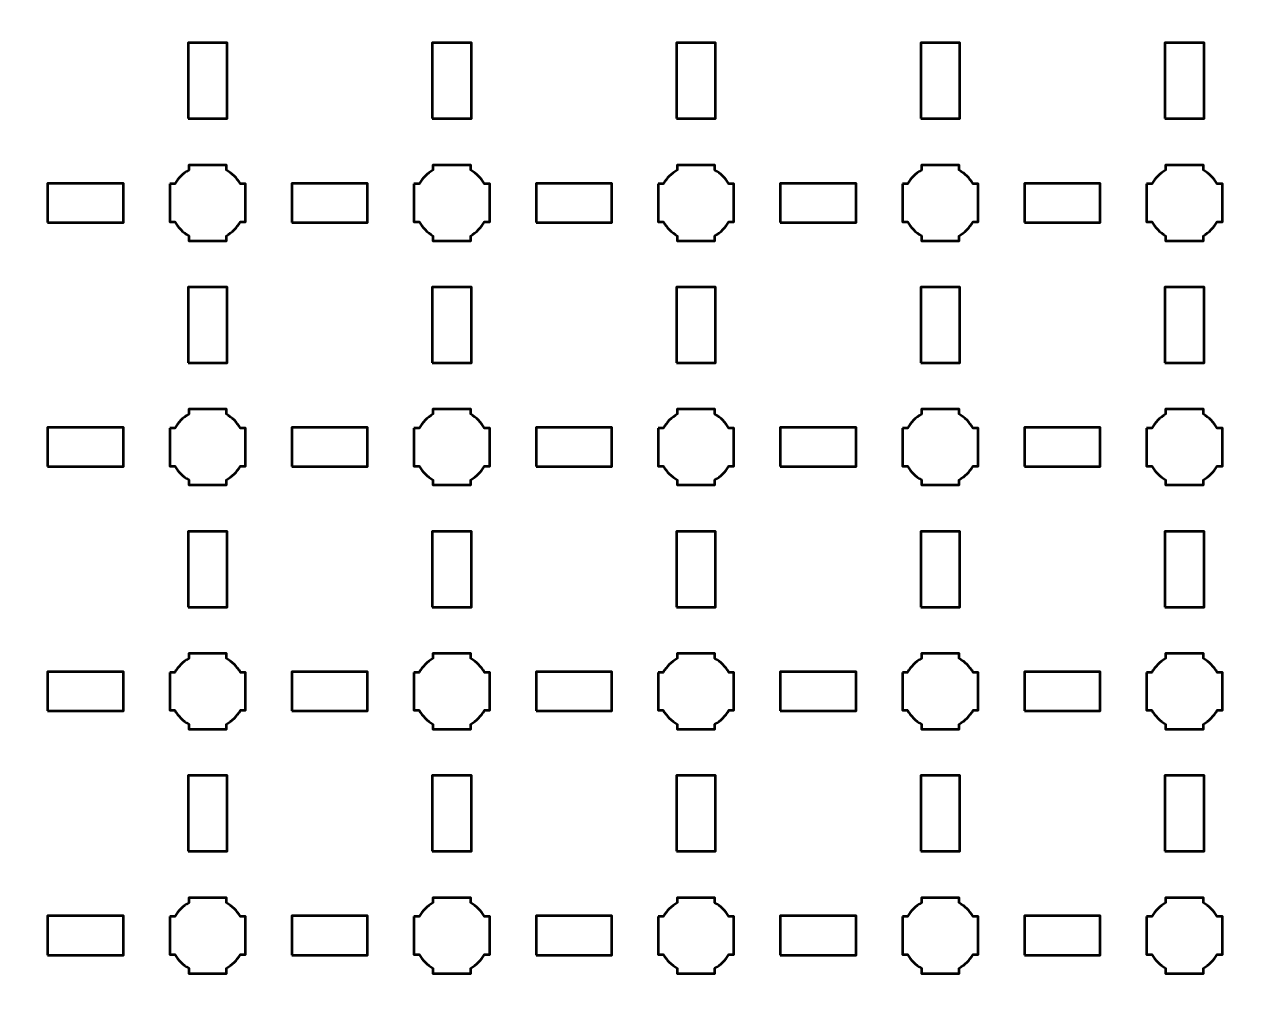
# Model space of a CAD drawing. Header units: centimetres. Extents: x -30.1 to 9.2, y -44.5 to 14.8.
# Drawn here: x -21 to -11, y -0.35 to 7.61 of the extents above; entities that cross this region are included whole.
import ezdxf

# ---------------------------------------------------------------- set-up
doc = ezdxf.new("R2010")
doc.units = ezdxf.units.CM
doc.header["$MEASUREMENT"] = 0
doc.layers.add('Layer 1', color=7, linetype='Continuous')

msp = doc.modelspace()

# ---------------------------------------------------------------- linework, layer by layer
at = {"layer": 'Layer 1', "color": 250, "lineweight": 53}
for points in [[(-19.66, 6.84), (-19.34, 6.84), (-19.34, 7.46), (-19.66, 7.46), (-19.66, 6.84)], [(-17.66, 6.84), (-17.34, 6.84), (-17.34, 7.46), (-17.66, 7.46), (-17.66, 6.84)], [(-15.66, 6.84), (-15.34, 6.84), (-15.34, 7.46), (-15.66, 7.46), (-15.66, 6.84)], [(-13.66, 6.84), (-13.34, 6.84), (-13.34, 7.46), (-13.66, 7.46), (-13.66, 6.84)], [(-11.66, 6.84), (-11.34, 6.84), (-11.34, 7.46), (-11.66, 7.46), (-11.66, 6.84)], [(-20.81, 5.99), (-20.19, 5.99), (-20.19, 6.31), (-20.81, 6.31), (-20.81, 5.99)], [(-18.81, 5.99), (-18.19, 5.99), (-18.19, 6.31), (-18.81, 6.31), (-18.81, 5.99)], [(-16.81, 5.99), (-16.19, 5.99), (-16.19, 6.31), (-16.81, 6.31), (-16.81, 5.99)], [(-14.81, 5.99), (-14.19, 5.99), (-14.19, 6.31), (-14.81, 6.31), (-14.81, 5.99)], [(-12.81, 5.99), (-12.19, 5.99), (-12.19, 6.31), (-12.81, 6.31), (-12.81, 5.99)], [(-19.66, 4.84), (-19.34, 4.84), (-19.34, 5.46), (-19.66, 5.46), (-19.66, 4.84)], [(-17.66, 4.84), (-17.34, 4.84), (-17.34, 5.46), (-17.66, 5.46), (-17.66, 4.84)], [(-15.66, 4.84), (-15.34, 4.84), (-15.34, 5.46), (-15.66, 5.46), (-15.66, 4.84)], [(-13.66, 4.84), (-13.34, 4.84), (-13.34, 5.46), (-13.66, 5.46), (-13.66, 4.84)], [(-11.66, 4.84), (-11.34, 4.84), (-11.34, 5.46), (-11.66, 5.46), (-11.66, 4.84)], [(-20.81, 3.99), (-20.19, 3.99), (-20.19, 4.31), (-20.81, 4.31), (-20.81, 3.99)], [(-18.81, 3.99), (-18.19, 3.99), (-18.19, 4.31), (-18.81, 4.31), (-18.81, 3.99)], [(-16.81, 3.99), (-16.19, 3.99), (-16.19, 4.31), (-16.81, 4.31), (-16.81, 3.99)], [(-14.81, 3.99), (-14.19, 3.99), (-14.19, 4.31), (-14.81, 4.31), (-14.81, 3.99)], [(-12.81, 3.99), (-12.19, 3.99), (-12.19, 4.31), (-12.81, 4.31), (-12.81, 3.99)], [(-19.66, 2.84), (-19.34, 2.84), (-19.34, 3.46), (-19.66, 3.46), (-19.66, 2.84)], [(-17.66, 2.84), (-17.34, 2.84), (-17.34, 3.46), (-17.66, 3.46), (-17.66, 2.84)], [(-15.66, 2.84), (-15.34, 2.84), (-15.34, 3.46), (-15.66, 3.46), (-15.66, 2.84)], [(-13.66, 2.84), (-13.34, 2.84), (-13.34, 3.46), (-13.66, 3.46), (-13.66, 2.84)], [(-11.66, 2.84), (-11.34, 2.84), (-11.34, 3.46), (-11.66, 3.46), (-11.66, 2.84)], [(-20.81, 1.99), (-20.19, 1.99), (-20.19, 2.31), (-20.81, 2.31), (-20.81, 1.99)], [(-18.81, 1.99), (-18.19, 1.99), (-18.19, 2.31), (-18.81, 2.31), (-18.81, 1.99)], [(-16.81, 1.99), (-16.19, 1.99), (-16.19, 2.31), (-16.81, 2.31), (-16.81, 1.99)], [(-14.81, 1.99), (-14.19, 1.99), (-14.19, 2.31), (-14.81, 2.31), (-14.81, 1.99)], [(-12.81, 1.99), (-12.19, 1.99), (-12.19, 2.31), (-12.81, 2.31), (-12.81, 1.99)], [(-19.66, 0.84), (-19.34, 0.84), (-19.34, 1.46), (-19.66, 1.46), (-19.66, 0.84)], [(-17.66, 0.84), (-17.34, 0.84), (-17.34, 1.46), (-17.66, 1.46), (-17.66, 0.84)], [(-15.66, 0.84), (-15.34, 0.84), (-15.34, 1.46), (-15.66, 1.46), (-15.66, 0.84)], [(-13.66, 0.84), (-13.34, 0.84), (-13.34, 1.46), (-13.66, 1.46), (-13.66, 0.84)], [(-11.66, 0.84), (-11.34, 0.84), (-11.34, 1.46), (-11.66, 1.46), (-11.66, 0.84)], [(-20.81, -0.01), (-20.19, -0.01), (-20.19, 0.31), (-20.81, 0.31), (-20.81, -0.01)], [(-18.81, -0.01), (-18.19, -0.01), (-18.19, 0.31), (-18.81, 0.31), (-18.81, -0.01)], [(-16.81, -0.01), (-16.19, -0.01), (-16.19, 0.31), (-16.81, 0.31), (-16.81, -0.01)], [(-14.81, -0.01), (-14.19, -0.01), (-14.19, 0.31), (-14.81, 0.31), (-14.81, -0.01)], [(-12.81, -0.01), (-12.19, -0.01), (-12.19, 0.31), (-12.81, 0.31), (-12.81, -0.01)]]:
    msp.add_lwpolyline(points, close=True, dxfattribs=at)
msp.add_open_spline([(-30.15, -44), (-30.15, -44), (-30.15, 14.3), (-30.15, 14.3), (-30.15, 14.3), (-30.15, 14.57609), (-29.92609, 14.8), (-29.65, 14.8), (-29.65, 14.8), (-29.65, 14.8), (8.65, 14.8), (8.65, 14.8), (8.65, 14.8), (8.92609, 14.8), (9.15, 14.57609), (9.15, 14.3), (9.15, 14.3), (9.15, 14.3), (9.15, -44), (9.15, -44), (9.15, -44), (9.15, -44.27609), (8.92609, -44.5), (8.65, -44.5), (8.65, -44.5), (8.65, -44.5), (-29.65, -44.5), (-29.65, -44.5), (-29.65, -44.5), (-29.92609, -44.5), (-30.15, -44.27609), (-30.15, -44)], degree=3, knots=[0, 0, 0, 0, 0.125, 0.125, 0.125, 0.125, 0.25, 0.25, 0.25, 0.25, 0.375, 0.375, 0.375, 0.375, 0.5, 0.5, 0.5, 0.5, 0.625, 0.625, 0.625, 0.625, 0.75, 0.75, 0.75, 0.75, 0.875, 0.875, 0.875, 0.875, 1, 1, 1, 1], dxfattribs=at)
at = {"layer": 'Layer 1', "lineweight": 53}
for points in [[(-19.81, 6.305), (-19.81, 6.305), (-19.76851, 6.305), (-19.76851, 6.305), (-19.76851, 6.305), (-19.74128, 6.35205), (-19.70205, 6.39128), (-19.655, 6.41851), (-19.655, 6.41851), (-19.655, 6.41851), (-19.655, 6.46), (-19.655, 6.46), (-19.655, 6.46), (-19.655, 6.46), (-19.5, 6.46), (-19.5, 6.46), (-19.5, 6.46), (-19.5, 6.46), (-19.345, 6.46), (-19.345, 6.46), (-19.345, 6.46), (-19.345, 6.46), (-19.345, 6.41851), (-19.345, 6.41851), (-19.345, 6.41851), (-19.29795, 6.39128), (-19.25872, 6.35205), (-19.23149, 6.305), (-19.23149, 6.305), (-19.23149, 6.305), (-19.19, 6.305), (-19.19, 6.305), (-19.19, 6.305), (-19.19, 6.305), (-19.19, 6.15), (-19.19, 6.15), (-19.19, 6.15), (-19.19, 6.15), (-19.19, 5.995), (-19.19, 5.995), (-19.19, 5.995), (-19.19, 5.995), (-19.23149, 5.995), (-19.23149, 5.995), (-19.23149, 5.995), (-19.25872, 5.94795), (-19.29795, 5.90872), (-19.345, 5.88149), (-19.345, 5.88149), (-19.345, 5.88149), (-19.345, 5.84), (-19.345, 5.84), (-19.345, 5.84), (-19.345, 5.84), (-19.5, 5.84), (-19.5, 5.84), (-19.5, 5.84), (-19.5, 5.84), (-19.655, 5.84), (-19.655, 5.84), (-19.655, 5.84), (-19.655, 5.84), (-19.655, 5.88149), (-19.655, 5.88149), (-19.655, 5.88149), (-19.70205, 5.90872), (-19.74128, 5.94795), (-19.76851, 5.995), (-19.76851, 5.995), (-19.76851, 5.995), (-19.81, 5.995), (-19.81, 5.995), (-19.81, 5.995), (-19.81, 5.995), (-19.81, 6.15), (-19.81, 6.15), (-19.81, 6.15), (-19.81, 6.15), (-19.81, 6.305), (-19.81, 6.305)], [(-17.81, 6.305), (-17.81, 6.305), (-17.76851, 6.305), (-17.76851, 6.305), (-17.76851, 6.305), (-17.74128, 6.35205), (-17.70205, 6.39128), (-17.655, 6.41851), (-17.655, 6.41851), (-17.655, 6.41851), (-17.655, 6.46), (-17.655, 6.46), (-17.655, 6.46), (-17.655, 6.46), (-17.5, 6.46), (-17.5, 6.46), (-17.5, 6.46), (-17.5, 6.46), (-17.345, 6.46), (-17.345, 6.46), (-17.345, 6.46), (-17.345, 6.46), (-17.345, 6.41851), (-17.345, 6.41851), (-17.345, 6.41851), (-17.29795, 6.39128), (-17.25872, 6.35205), (-17.23149, 6.305), (-17.23149, 6.305), (-17.23149, 6.305), (-17.19, 6.305), (-17.19, 6.305), (-17.19, 6.305), (-17.19, 6.305), (-17.19, 6.15), (-17.19, 6.15), (-17.19, 6.15), (-17.19, 6.15), (-17.19, 5.995), (-17.19, 5.995), (-17.19, 5.995), (-17.19, 5.995), (-17.23149, 5.995), (-17.23149, 5.995), (-17.23149, 5.995), (-17.25872, 5.94795), (-17.29795, 5.90872), (-17.345, 5.88149), (-17.345, 5.88149), (-17.345, 5.88149), (-17.345, 5.84), (-17.345, 5.84), (-17.345, 5.84), (-17.345, 5.84), (-17.5, 5.84), (-17.5, 5.84), (-17.5, 5.84), (-17.5, 5.84), (-17.655, 5.84), (-17.655, 5.84), (-17.655, 5.84), (-17.655, 5.84), (-17.655, 5.88149), (-17.655, 5.88149), (-17.655, 5.88149), (-17.70205, 5.90872), (-17.74128, 5.94795), (-17.76851, 5.995), (-17.76851, 5.995), (-17.76851, 5.995), (-17.81, 5.995), (-17.81, 5.995), (-17.81, 5.995), (-17.81, 5.995), (-17.81, 6.15), (-17.81, 6.15), (-17.81, 6.15), (-17.81, 6.15), (-17.81, 6.305), (-17.81, 6.305)], [(-15.81, 6.305), (-15.81, 6.305), (-15.76851, 6.305), (-15.76851, 6.305), (-15.76851, 6.305), (-15.74128, 6.35205), (-15.70205, 6.39128), (-15.655, 6.41851), (-15.655, 6.41851), (-15.655, 6.41851), (-15.655, 6.46), (-15.655, 6.46), (-15.655, 6.46), (-15.655, 6.46), (-15.5, 6.46), (-15.5, 6.46), (-15.5, 6.46), (-15.5, 6.46), (-15.345, 6.46), (-15.345, 6.46), (-15.345, 6.46), (-15.345, 6.46), (-15.345, 6.41851), (-15.345, 6.41851), (-15.345, 6.41851), (-15.29795, 6.39128), (-15.25872, 6.35205), (-15.23149, 6.305), (-15.23149, 6.305), (-15.23149, 6.305), (-15.19, 6.305), (-15.19, 6.305), (-15.19, 6.305), (-15.19, 6.305), (-15.19, 6.15), (-15.19, 6.15), (-15.19, 6.15), (-15.19, 6.15), (-15.19, 5.995), (-15.19, 5.995), (-15.19, 5.995), (-15.19, 5.995), (-15.23149, 5.995), (-15.23149, 5.995), (-15.23149, 5.995), (-15.25872, 5.94795), (-15.29795, 5.90872), (-15.345, 5.88149), (-15.345, 5.88149), (-15.345, 5.88149), (-15.345, 5.84), (-15.345, 5.84), (-15.345, 5.84), (-15.345, 5.84), (-15.5, 5.84), (-15.5, 5.84), (-15.5, 5.84), (-15.5, 5.84), (-15.655, 5.84), (-15.655, 5.84), (-15.655, 5.84), (-15.655, 5.84), (-15.655, 5.88149), (-15.655, 5.88149), (-15.655, 5.88149), (-15.70205, 5.90872), (-15.74128, 5.94795), (-15.76851, 5.995), (-15.76851, 5.995), (-15.76851, 5.995), (-15.81, 5.995), (-15.81, 5.995), (-15.81, 5.995), (-15.81, 5.995), (-15.81, 6.15), (-15.81, 6.15), (-15.81, 6.15), (-15.81, 6.15), (-15.81, 6.305), (-15.81, 6.305)], [(-13.81, 6.305), (-13.81, 6.305), (-13.76851, 6.305), (-13.76851, 6.305), (-13.76851, 6.305), (-13.74128, 6.35205), (-13.70205, 6.39128), (-13.655, 6.41851), (-13.655, 6.41851), (-13.655, 6.41851), (-13.655, 6.46), (-13.655, 6.46), (-13.655, 6.46), (-13.655, 6.46), (-13.5, 6.46), (-13.5, 6.46), (-13.5, 6.46), (-13.5, 6.46), (-13.345, 6.46), (-13.345, 6.46), (-13.345, 6.46), (-13.345, 6.46), (-13.345, 6.41851), (-13.345, 6.41851), (-13.345, 6.41851), (-13.29795, 6.39128), (-13.25872, 6.35205), (-13.23149, 6.305), (-13.23149, 6.305), (-13.23149, 6.305), (-13.19, 6.305), (-13.19, 6.305), (-13.19, 6.305), (-13.19, 6.305), (-13.19, 6.15), (-13.19, 6.15), (-13.19, 6.15), (-13.19, 6.15), (-13.19, 5.995), (-13.19, 5.995), (-13.19, 5.995), (-13.19, 5.995), (-13.23149, 5.995), (-13.23149, 5.995), (-13.23149, 5.995), (-13.25872, 5.94795), (-13.29795, 5.90872), (-13.345, 5.88149), (-13.345, 5.88149), (-13.345, 5.88149), (-13.345, 5.84), (-13.345, 5.84), (-13.345, 5.84), (-13.345, 5.84), (-13.5, 5.84), (-13.5, 5.84), (-13.5, 5.84), (-13.5, 5.84), (-13.655, 5.84), (-13.655, 5.84), (-13.655, 5.84), (-13.655, 5.84), (-13.655, 5.88149), (-13.655, 5.88149), (-13.655, 5.88149), (-13.70205, 5.90872), (-13.74128, 5.94795), (-13.76851, 5.995), (-13.76851, 5.995), (-13.76851, 5.995), (-13.81, 5.995), (-13.81, 5.995), (-13.81, 5.995), (-13.81, 5.995), (-13.81, 6.15), (-13.81, 6.15), (-13.81, 6.15), (-13.81, 6.15), (-13.81, 6.305), (-13.81, 6.305)], [(-11.81, 6.305), (-11.81, 6.305), (-11.76851, 6.305), (-11.76851, 6.305), (-11.76851, 6.305), (-11.74128, 6.35205), (-11.70205, 6.39128), (-11.655, 6.41851), (-11.655, 6.41851), (-11.655, 6.41851), (-11.655, 6.46), (-11.655, 6.46), (-11.655, 6.46), (-11.655, 6.46), (-11.5, 6.46), (-11.5, 6.46), (-11.5, 6.46), (-11.5, 6.46), (-11.345, 6.46), (-11.345, 6.46), (-11.345, 6.46), (-11.345, 6.46), (-11.345, 6.41851), (-11.345, 6.41851), (-11.345, 6.41851), (-11.29795, 6.39128), (-11.25872, 6.35205), (-11.23149, 6.305), (-11.23149, 6.305), (-11.23149, 6.305), (-11.19, 6.305), (-11.19, 6.305), (-11.19, 6.305), (-11.19, 6.305), (-11.19, 6.15), (-11.19, 6.15), (-11.19, 6.15), (-11.19, 6.15), (-11.19, 5.995), (-11.19, 5.995), (-11.19, 5.995), (-11.19, 5.995), (-11.23149, 5.995), (-11.23149, 5.995), (-11.23149, 5.995), (-11.25872, 5.94795), (-11.29795, 5.90872), (-11.345, 5.88149), (-11.345, 5.88149), (-11.345, 5.88149), (-11.345, 5.84), (-11.345, 5.84), (-11.345, 5.84), (-11.345, 5.84), (-11.5, 5.84), (-11.5, 5.84), (-11.5, 5.84), (-11.5, 5.84), (-11.655, 5.84), (-11.655, 5.84), (-11.655, 5.84), (-11.655, 5.84), (-11.655, 5.88149), (-11.655, 5.88149), (-11.655, 5.88149), (-11.70205, 5.90872), (-11.74128, 5.94795), (-11.76851, 5.995), (-11.76851, 5.995), (-11.76851, 5.995), (-11.81, 5.995), (-11.81, 5.995), (-11.81, 5.995), (-11.81, 5.995), (-11.81, 6.15), (-11.81, 6.15), (-11.81, 6.15), (-11.81, 6.15), (-11.81, 6.305), (-11.81, 6.305)], [(-19.81, 4.305), (-19.81, 4.305), (-19.76851, 4.305), (-19.76851, 4.305), (-19.76851, 4.305), (-19.74128, 4.35205), (-19.70205, 4.39128), (-19.655, 4.41851), (-19.655, 4.41851), (-19.655, 4.41851), (-19.655, 4.46), (-19.655, 4.46), (-19.655, 4.46), (-19.655, 4.46), (-19.5, 4.46), (-19.5, 4.46), (-19.5, 4.46), (-19.5, 4.46), (-19.345, 4.46), (-19.345, 4.46), (-19.345, 4.46), (-19.345, 4.46), (-19.345, 4.41851), (-19.345, 4.41851), (-19.345, 4.41851), (-19.29795, 4.39128), (-19.25872, 4.35205), (-19.23149, 4.305), (-19.23149, 4.305), (-19.23149, 4.305), (-19.19, 4.305), (-19.19, 4.305), (-19.19, 4.305), (-19.19, 4.305), (-19.19, 4.15), (-19.19, 4.15), (-19.19, 4.15), (-19.19, 4.15), (-19.19, 3.995), (-19.19, 3.995), (-19.19, 3.995), (-19.19, 3.995), (-19.23149, 3.995), (-19.23149, 3.995), (-19.23149, 3.995), (-19.25872, 3.94795), (-19.29795, 3.90872), (-19.345, 3.88149), (-19.345, 3.88149), (-19.345, 3.88149), (-19.345, 3.84), (-19.345, 3.84), (-19.345, 3.84), (-19.345, 3.84), (-19.5, 3.84), (-19.5, 3.84), (-19.5, 3.84), (-19.5, 3.84), (-19.655, 3.84), (-19.655, 3.84), (-19.655, 3.84), (-19.655, 3.84), (-19.655, 3.88149), (-19.655, 3.88149), (-19.655, 3.88149), (-19.70205, 3.90872), (-19.74128, 3.94795), (-19.76851, 3.995), (-19.76851, 3.995), (-19.76851, 3.995), (-19.81, 3.995), (-19.81, 3.995), (-19.81, 3.995), (-19.81, 3.995), (-19.81, 4.15), (-19.81, 4.15), (-19.81, 4.15), (-19.81, 4.15), (-19.81, 4.305), (-19.81, 4.305)], [(-17.81, 4.305), (-17.81, 4.305), (-17.76851, 4.305), (-17.76851, 4.305), (-17.76851, 4.305), (-17.74128, 4.35205), (-17.70205, 4.39128), (-17.655, 4.41851), (-17.655, 4.41851), (-17.655, 4.41851), (-17.655, 4.46), (-17.655, 4.46), (-17.655, 4.46), (-17.655, 4.46), (-17.5, 4.46), (-17.5, 4.46), (-17.5, 4.46), (-17.5, 4.46), (-17.345, 4.46), (-17.345, 4.46), (-17.345, 4.46), (-17.345, 4.46), (-17.345, 4.41851), (-17.345, 4.41851), (-17.345, 4.41851), (-17.29795, 4.39128), (-17.25872, 4.35205), (-17.23149, 4.305), (-17.23149, 4.305), (-17.23149, 4.305), (-17.19, 4.305), (-17.19, 4.305), (-17.19, 4.305), (-17.19, 4.305), (-17.19, 4.15), (-17.19, 4.15), (-17.19, 4.15), (-17.19, 4.15), (-17.19, 3.995), (-17.19, 3.995), (-17.19, 3.995), (-17.19, 3.995), (-17.23149, 3.995), (-17.23149, 3.995), (-17.23149, 3.995), (-17.25872, 3.94795), (-17.29795, 3.90872), (-17.345, 3.88149), (-17.345, 3.88149), (-17.345, 3.88149), (-17.345, 3.84), (-17.345, 3.84), (-17.345, 3.84), (-17.345, 3.84), (-17.5, 3.84), (-17.5, 3.84), (-17.5, 3.84), (-17.5, 3.84), (-17.655, 3.84), (-17.655, 3.84), (-17.655, 3.84), (-17.655, 3.84), (-17.655, 3.88149), (-17.655, 3.88149), (-17.655, 3.88149), (-17.70205, 3.90872), (-17.74128, 3.94795), (-17.76851, 3.995), (-17.76851, 3.995), (-17.76851, 3.995), (-17.81, 3.995), (-17.81, 3.995), (-17.81, 3.995), (-17.81, 3.995), (-17.81, 4.15), (-17.81, 4.15), (-17.81, 4.15), (-17.81, 4.15), (-17.81, 4.305), (-17.81, 4.305)], [(-15.81, 4.305), (-15.81, 4.305), (-15.76851, 4.305), (-15.76851, 4.305), (-15.76851, 4.305), (-15.74128, 4.35205), (-15.70205, 4.39128), (-15.655, 4.41851), (-15.655, 4.41851), (-15.655, 4.41851), (-15.655, 4.46), (-15.655, 4.46), (-15.655, 4.46), (-15.655, 4.46), (-15.5, 4.46), (-15.5, 4.46), (-15.5, 4.46), (-15.5, 4.46), (-15.345, 4.46), (-15.345, 4.46), (-15.345, 4.46), (-15.345, 4.46), (-15.345, 4.41851), (-15.345, 4.41851), (-15.345, 4.41851), (-15.29795, 4.39128), (-15.25872, 4.35205), (-15.23149, 4.305), (-15.23149, 4.305), (-15.23149, 4.305), (-15.19, 4.305), (-15.19, 4.305), (-15.19, 4.305), (-15.19, 4.305), (-15.19, 4.15), (-15.19, 4.15), (-15.19, 4.15), (-15.19, 4.15), (-15.19, 3.995), (-15.19, 3.995), (-15.19, 3.995), (-15.19, 3.995), (-15.23149, 3.995), (-15.23149, 3.995), (-15.23149, 3.995), (-15.25872, 3.94795), (-15.29795, 3.90872), (-15.345, 3.88149), (-15.345, 3.88149), (-15.345, 3.88149), (-15.345, 3.84), (-15.345, 3.84), (-15.345, 3.84), (-15.345, 3.84), (-15.5, 3.84), (-15.5, 3.84), (-15.5, 3.84), (-15.5, 3.84), (-15.655, 3.84), (-15.655, 3.84), (-15.655, 3.84), (-15.655, 3.84), (-15.655, 3.88149), (-15.655, 3.88149), (-15.655, 3.88149), (-15.70205, 3.90872), (-15.74128, 3.94795), (-15.76851, 3.995), (-15.76851, 3.995), (-15.76851, 3.995), (-15.81, 3.995), (-15.81, 3.995), (-15.81, 3.995), (-15.81, 3.995), (-15.81, 4.15), (-15.81, 4.15), (-15.81, 4.15), (-15.81, 4.15), (-15.81, 4.305), (-15.81, 4.305)], [(-13.81, 4.305), (-13.81, 4.305), (-13.76851, 4.305), (-13.76851, 4.305), (-13.76851, 4.305), (-13.74128, 4.35205), (-13.70205, 4.39128), (-13.655, 4.41851), (-13.655, 4.41851), (-13.655, 4.41851), (-13.655, 4.46), (-13.655, 4.46), (-13.655, 4.46), (-13.655, 4.46), (-13.5, 4.46), (-13.5, 4.46), (-13.5, 4.46), (-13.5, 4.46), (-13.345, 4.46), (-13.345, 4.46), (-13.345, 4.46), (-13.345, 4.46), (-13.345, 4.41851), (-13.345, 4.41851), (-13.345, 4.41851), (-13.29795, 4.39128), (-13.25872, 4.35205), (-13.23149, 4.305), (-13.23149, 4.305), (-13.23149, 4.305), (-13.19, 4.305), (-13.19, 4.305), (-13.19, 4.305), (-13.19, 4.305), (-13.19, 4.15), (-13.19, 4.15), (-13.19, 4.15), (-13.19, 4.15), (-13.19, 3.995), (-13.19, 3.995), (-13.19, 3.995), (-13.19, 3.995), (-13.23149, 3.995), (-13.23149, 3.995), (-13.23149, 3.995), (-13.25872, 3.94795), (-13.29795, 3.90872), (-13.345, 3.88149), (-13.345, 3.88149), (-13.345, 3.88149), (-13.345, 3.84), (-13.345, 3.84), (-13.345, 3.84), (-13.345, 3.84), (-13.5, 3.84), (-13.5, 3.84), (-13.5, 3.84), (-13.5, 3.84), (-13.655, 3.84), (-13.655, 3.84), (-13.655, 3.84), (-13.655, 3.84), (-13.655, 3.88149), (-13.655, 3.88149), (-13.655, 3.88149), (-13.70205, 3.90872), (-13.74128, 3.94795), (-13.76851, 3.995), (-13.76851, 3.995), (-13.76851, 3.995), (-13.81, 3.995), (-13.81, 3.995), (-13.81, 3.995), (-13.81, 3.995), (-13.81, 4.15), (-13.81, 4.15), (-13.81, 4.15), (-13.81, 4.15), (-13.81, 4.305), (-13.81, 4.305)], [(-11.81, 4.305), (-11.81, 4.305), (-11.76851, 4.305), (-11.76851, 4.305), (-11.76851, 4.305), (-11.74128, 4.35205), (-11.70205, 4.39128), (-11.655, 4.41851), (-11.655, 4.41851), (-11.655, 4.41851), (-11.655, 4.46), (-11.655, 4.46), (-11.655, 4.46), (-11.655, 4.46), (-11.5, 4.46), (-11.5, 4.46), (-11.5, 4.46), (-11.5, 4.46), (-11.345, 4.46), (-11.345, 4.46), (-11.345, 4.46), (-11.345, 4.46), (-11.345, 4.41851), (-11.345, 4.41851), (-11.345, 4.41851), (-11.29795, 4.39128), (-11.25872, 4.35205), (-11.23149, 4.305), (-11.23149, 4.305), (-11.23149, 4.305), (-11.19, 4.305), (-11.19, 4.305), (-11.19, 4.305), (-11.19, 4.305), (-11.19, 4.15), (-11.19, 4.15), (-11.19, 4.15), (-11.19, 4.15), (-11.19, 3.995), (-11.19, 3.995), (-11.19, 3.995), (-11.19, 3.995), (-11.23149, 3.995), (-11.23149, 3.995), (-11.23149, 3.995), (-11.25872, 3.94795), (-11.29795, 3.90872), (-11.345, 3.88149), (-11.345, 3.88149), (-11.345, 3.88149), (-11.345, 3.84), (-11.345, 3.84), (-11.345, 3.84), (-11.345, 3.84), (-11.5, 3.84), (-11.5, 3.84), (-11.5, 3.84), (-11.5, 3.84), (-11.655, 3.84), (-11.655, 3.84), (-11.655, 3.84), (-11.655, 3.84), (-11.655, 3.88149), (-11.655, 3.88149), (-11.655, 3.88149), (-11.70205, 3.90872), (-11.74128, 3.94795), (-11.76851, 3.995), (-11.76851, 3.995), (-11.76851, 3.995), (-11.81, 3.995), (-11.81, 3.995), (-11.81, 3.995), (-11.81, 3.995), (-11.81, 4.15), (-11.81, 4.15), (-11.81, 4.15), (-11.81, 4.15), (-11.81, 4.305), (-11.81, 4.305)], [(-19.81, 2.305), (-19.81, 2.305), (-19.76851, 2.305), (-19.76851, 2.305), (-19.76851, 2.305), (-19.74128, 2.35205), (-19.70205, 2.39128), (-19.655, 2.41851), (-19.655, 2.41851), (-19.655, 2.41851), (-19.655, 2.46), (-19.655, 2.46), (-19.655, 2.46), (-19.655, 2.46), (-19.5, 2.46), (-19.5, 2.46), (-19.5, 2.46), (-19.5, 2.46), (-19.345, 2.46), (-19.345, 2.46), (-19.345, 2.46), (-19.345, 2.46), (-19.345, 2.41851), (-19.345, 2.41851), (-19.345, 2.41851), (-19.29795, 2.39128), (-19.25872, 2.35205), (-19.23149, 2.305), (-19.23149, 2.305), (-19.23149, 2.305), (-19.19, 2.305), (-19.19, 2.305), (-19.19, 2.305), (-19.19, 2.305), (-19.19, 2.15), (-19.19, 2.15), (-19.19, 2.15), (-19.19, 2.15), (-19.19, 1.995), (-19.19, 1.995), (-19.19, 1.995), (-19.19, 1.995), (-19.23149, 1.995), (-19.23149, 1.995), (-19.23149, 1.995), (-19.25872, 1.94795), (-19.29795, 1.90872), (-19.345, 1.88149), (-19.345, 1.88149), (-19.345, 1.88149), (-19.345, 1.84), (-19.345, 1.84), (-19.345, 1.84), (-19.345, 1.84), (-19.5, 1.84), (-19.5, 1.84), (-19.5, 1.84), (-19.5, 1.84), (-19.655, 1.84), (-19.655, 1.84), (-19.655, 1.84), (-19.655, 1.84), (-19.655, 1.88149), (-19.655, 1.88149), (-19.655, 1.88149), (-19.70205, 1.90872), (-19.74128, 1.94795), (-19.76851, 1.995), (-19.76851, 1.995), (-19.76851, 1.995), (-19.81, 1.995), (-19.81, 1.995), (-19.81, 1.995), (-19.81, 1.995), (-19.81, 2.15), (-19.81, 2.15), (-19.81, 2.15), (-19.81, 2.15), (-19.81, 2.305), (-19.81, 2.305)], [(-17.81, 2.305), (-17.81, 2.305), (-17.76851, 2.305), (-17.76851, 2.305), (-17.76851, 2.305), (-17.74128, 2.35205), (-17.70205, 2.39128), (-17.655, 2.41851), (-17.655, 2.41851), (-17.655, 2.41851), (-17.655, 2.46), (-17.655, 2.46), (-17.655, 2.46), (-17.655, 2.46), (-17.5, 2.46), (-17.5, 2.46), (-17.5, 2.46), (-17.5, 2.46), (-17.345, 2.46), (-17.345, 2.46), (-17.345, 2.46), (-17.345, 2.46), (-17.345, 2.41851), (-17.345, 2.41851), (-17.345, 2.41851), (-17.29795, 2.39128), (-17.25872, 2.35205), (-17.23149, 2.305), (-17.23149, 2.305), (-17.23149, 2.305), (-17.19, 2.305), (-17.19, 2.305), (-17.19, 2.305), (-17.19, 2.305), (-17.19, 2.15), (-17.19, 2.15), (-17.19, 2.15), (-17.19, 2.15), (-17.19, 1.995), (-17.19, 1.995), (-17.19, 1.995), (-17.19, 1.995), (-17.23149, 1.995), (-17.23149, 1.995), (-17.23149, 1.995), (-17.25872, 1.94795), (-17.29795, 1.90872), (-17.345, 1.88149), (-17.345, 1.88149), (-17.345, 1.88149), (-17.345, 1.84), (-17.345, 1.84), (-17.345, 1.84), (-17.345, 1.84), (-17.5, 1.84), (-17.5, 1.84), (-17.5, 1.84), (-17.5, 1.84), (-17.655, 1.84), (-17.655, 1.84), (-17.655, 1.84), (-17.655, 1.84), (-17.655, 1.88149), (-17.655, 1.88149), (-17.655, 1.88149), (-17.70205, 1.90872), (-17.74128, 1.94795), (-17.76851, 1.995), (-17.76851, 1.995), (-17.76851, 1.995), (-17.81, 1.995), (-17.81, 1.995), (-17.81, 1.995), (-17.81, 1.995), (-17.81, 2.15), (-17.81, 2.15), (-17.81, 2.15), (-17.81, 2.15), (-17.81, 2.305), (-17.81, 2.305)], [(-15.81, 2.305), (-15.81, 2.305), (-15.76851, 2.305), (-15.76851, 2.305), (-15.76851, 2.305), (-15.74128, 2.35205), (-15.70205, 2.39128), (-15.655, 2.41851), (-15.655, 2.41851), (-15.655, 2.41851), (-15.655, 2.46), (-15.655, 2.46), (-15.655, 2.46), (-15.655, 2.46), (-15.5, 2.46), (-15.5, 2.46), (-15.5, 2.46), (-15.5, 2.46), (-15.345, 2.46), (-15.345, 2.46), (-15.345, 2.46), (-15.345, 2.46), (-15.345, 2.41851), (-15.345, 2.41851), (-15.345, 2.41851), (-15.29795, 2.39128), (-15.25872, 2.35205), (-15.23149, 2.305), (-15.23149, 2.305), (-15.23149, 2.305), (-15.19, 2.305), (-15.19, 2.305), (-15.19, 2.305), (-15.19, 2.305), (-15.19, 2.15), (-15.19, 2.15), (-15.19, 2.15), (-15.19, 2.15), (-15.19, 1.995), (-15.19, 1.995), (-15.19, 1.995), (-15.19, 1.995), (-15.23149, 1.995), (-15.23149, 1.995), (-15.23149, 1.995), (-15.25872, 1.94795), (-15.29795, 1.90872), (-15.345, 1.88149), (-15.345, 1.88149), (-15.345, 1.88149), (-15.345, 1.84), (-15.345, 1.84), (-15.345, 1.84), (-15.345, 1.84), (-15.5, 1.84), (-15.5, 1.84), (-15.5, 1.84), (-15.5, 1.84), (-15.655, 1.84), (-15.655, 1.84), (-15.655, 1.84), (-15.655, 1.84), (-15.655, 1.88149), (-15.655, 1.88149), (-15.655, 1.88149), (-15.70205, 1.90872), (-15.74128, 1.94795), (-15.76851, 1.995), (-15.76851, 1.995), (-15.76851, 1.995), (-15.81, 1.995), (-15.81, 1.995), (-15.81, 1.995), (-15.81, 1.995), (-15.81, 2.15), (-15.81, 2.15), (-15.81, 2.15), (-15.81, 2.15), (-15.81, 2.305), (-15.81, 2.305)], [(-13.81, 2.305), (-13.81, 2.305), (-13.76851, 2.305), (-13.76851, 2.305), (-13.76851, 2.305), (-13.74128, 2.35205), (-13.70205, 2.39128), (-13.655, 2.41851), (-13.655, 2.41851), (-13.655, 2.41851), (-13.655, 2.46), (-13.655, 2.46), (-13.655, 2.46), (-13.655, 2.46), (-13.5, 2.46), (-13.5, 2.46), (-13.5, 2.46), (-13.5, 2.46), (-13.345, 2.46), (-13.345, 2.46), (-13.345, 2.46), (-13.345, 2.46), (-13.345, 2.41851), (-13.345, 2.41851), (-13.345, 2.41851), (-13.29795, 2.39128), (-13.25872, 2.35205), (-13.23149, 2.305), (-13.23149, 2.305), (-13.23149, 2.305), (-13.19, 2.305), (-13.19, 2.305), (-13.19, 2.305), (-13.19, 2.305), (-13.19, 2.15), (-13.19, 2.15), (-13.19, 2.15), (-13.19, 2.15), (-13.19, 1.995), (-13.19, 1.995), (-13.19, 1.995), (-13.19, 1.995), (-13.23149, 1.995), (-13.23149, 1.995), (-13.23149, 1.995), (-13.25872, 1.94795), (-13.29795, 1.90872), (-13.345, 1.88149), (-13.345, 1.88149), (-13.345, 1.88149), (-13.345, 1.84), (-13.345, 1.84), (-13.345, 1.84), (-13.345, 1.84), (-13.5, 1.84), (-13.5, 1.84), (-13.5, 1.84), (-13.5, 1.84), (-13.655, 1.84), (-13.655, 1.84), (-13.655, 1.84), (-13.655, 1.84), (-13.655, 1.88149), (-13.655, 1.88149), (-13.655, 1.88149), (-13.70205, 1.90872), (-13.74128, 1.94795), (-13.76851, 1.995), (-13.76851, 1.995), (-13.76851, 1.995), (-13.81, 1.995), (-13.81, 1.995), (-13.81, 1.995), (-13.81, 1.995), (-13.81, 2.15), (-13.81, 2.15), (-13.81, 2.15), (-13.81, 2.15), (-13.81, 2.305), (-13.81, 2.305)], [(-11.81, 2.305), (-11.81, 2.305), (-11.76851, 2.305), (-11.76851, 2.305), (-11.76851, 2.305), (-11.74128, 2.35205), (-11.70205, 2.39128), (-11.655, 2.41851), (-11.655, 2.41851), (-11.655, 2.41851), (-11.655, 2.46), (-11.655, 2.46), (-11.655, 2.46), (-11.655, 2.46), (-11.5, 2.46), (-11.5, 2.46), (-11.5, 2.46), (-11.5, 2.46), (-11.345, 2.46), (-11.345, 2.46), (-11.345, 2.46), (-11.345, 2.46), (-11.345, 2.41851), (-11.345, 2.41851), (-11.345, 2.41851), (-11.29795, 2.39128), (-11.25872, 2.35205), (-11.23149, 2.305), (-11.23149, 2.305), (-11.23149, 2.305), (-11.19, 2.305), (-11.19, 2.305), (-11.19, 2.305), (-11.19, 2.305), (-11.19, 2.15), (-11.19, 2.15), (-11.19, 2.15), (-11.19, 2.15), (-11.19, 1.995), (-11.19, 1.995), (-11.19, 1.995), (-11.19, 1.995), (-11.23149, 1.995), (-11.23149, 1.995), (-11.23149, 1.995), (-11.25872, 1.94795), (-11.29795, 1.90872), (-11.345, 1.88149), (-11.345, 1.88149), (-11.345, 1.88149), (-11.345, 1.84), (-11.345, 1.84), (-11.345, 1.84), (-11.345, 1.84), (-11.5, 1.84), (-11.5, 1.84), (-11.5, 1.84), (-11.5, 1.84), (-11.655, 1.84), (-11.655, 1.84), (-11.655, 1.84), (-11.655, 1.84), (-11.655, 1.88149), (-11.655, 1.88149), (-11.655, 1.88149), (-11.70205, 1.90872), (-11.74128, 1.94795), (-11.76851, 1.995), (-11.76851, 1.995), (-11.76851, 1.995), (-11.81, 1.995), (-11.81, 1.995), (-11.81, 1.995), (-11.81, 1.995), (-11.81, 2.15), (-11.81, 2.15), (-11.81, 2.15), (-11.81, 2.15), (-11.81, 2.305), (-11.81, 2.305)], [(-19.81, 0.305), (-19.81, 0.305), (-19.76851, 0.305), (-19.76851, 0.305), (-19.76851, 0.305), (-19.74128, 0.35205), (-19.70205, 0.39128), (-19.655, 0.41851), (-19.655, 0.41851), (-19.655, 0.41851), (-19.655, 0.46), (-19.655, 0.46), (-19.655, 0.46), (-19.655, 0.46), (-19.5, 0.46), (-19.5, 0.46), (-19.5, 0.46), (-19.5, 0.46), (-19.345, 0.46), (-19.345, 0.46), (-19.345, 0.46), (-19.345, 0.46), (-19.345, 0.41851), (-19.345, 0.41851), (-19.345, 0.41851), (-19.29795, 0.39128), (-19.25872, 0.35205), (-19.23149, 0.305), (-19.23149, 0.305), (-19.23149, 0.305), (-19.19, 0.305), (-19.19, 0.305), (-19.19, 0.305), (-19.19, 0.305), (-19.19, 0.15), (-19.19, 0.15), (-19.19, 0.15), (-19.19, 0.15), (-19.19, -0.005), (-19.19, -0.005), (-19.19, -0.005), (-19.19, -0.005), (-19.23149, -0.005), (-19.23149, -0.005), (-19.23149, -0.005), (-19.25872, -0.05205), (-19.29795, -0.09128), (-19.345, -0.11851), (-19.345, -0.11851), (-19.345, -0.11851), (-19.345, -0.16), (-19.345, -0.16), (-19.345, -0.16), (-19.345, -0.16), (-19.5, -0.16), (-19.5, -0.16), (-19.5, -0.16), (-19.5, -0.16), (-19.655, -0.16), (-19.655, -0.16), (-19.655, -0.16), (-19.655, -0.16), (-19.655, -0.11851), (-19.655, -0.11851), (-19.655, -0.11851), (-19.70205, -0.09128), (-19.74128, -0.05205), (-19.76851, -0.005), (-19.76851, -0.005), (-19.76851, -0.005), (-19.81, -0.005), (-19.81, -0.005), (-19.81, -0.005), (-19.81, -0.005), (-19.81, 0.15), (-19.81, 0.15), (-19.81, 0.15), (-19.81, 0.15), (-19.81, 0.305), (-19.81, 0.305)], [(-17.81, 0.305), (-17.81, 0.305), (-17.76851, 0.305), (-17.76851, 0.305), (-17.76851, 0.305), (-17.74128, 0.35205), (-17.70205, 0.39128), (-17.655, 0.41851), (-17.655, 0.41851), (-17.655, 0.41851), (-17.655, 0.46), (-17.655, 0.46), (-17.655, 0.46), (-17.655, 0.46), (-17.5, 0.46), (-17.5, 0.46), (-17.5, 0.46), (-17.5, 0.46), (-17.345, 0.46), (-17.345, 0.46), (-17.345, 0.46), (-17.345, 0.46), (-17.345, 0.41851), (-17.345, 0.41851), (-17.345, 0.41851), (-17.29795, 0.39128), (-17.25872, 0.35205), (-17.23149, 0.305), (-17.23149, 0.305), (-17.23149, 0.305), (-17.19, 0.305), (-17.19, 0.305), (-17.19, 0.305), (-17.19, 0.305), (-17.19, 0.15), (-17.19, 0.15), (-17.19, 0.15), (-17.19, 0.15), (-17.19, -0.005), (-17.19, -0.005), (-17.19, -0.005), (-17.19, -0.005), (-17.23149, -0.005), (-17.23149, -0.005), (-17.23149, -0.005), (-17.25872, -0.05205), (-17.29795, -0.09128), (-17.345, -0.11851), (-17.345, -0.11851), (-17.345, -0.11851), (-17.345, -0.16), (-17.345, -0.16), (-17.345, -0.16), (-17.345, -0.16), (-17.5, -0.16), (-17.5, -0.16), (-17.5, -0.16), (-17.5, -0.16), (-17.655, -0.16), (-17.655, -0.16), (-17.655, -0.16), (-17.655, -0.16), (-17.655, -0.11851), (-17.655, -0.11851), (-17.655, -0.11851), (-17.70205, -0.09128), (-17.74128, -0.05205), (-17.76851, -0.005), (-17.76851, -0.005), (-17.76851, -0.005), (-17.81, -0.005), (-17.81, -0.005), (-17.81, -0.005), (-17.81, -0.005), (-17.81, 0.15), (-17.81, 0.15), (-17.81, 0.15), (-17.81, 0.15), (-17.81, 0.305), (-17.81, 0.305)], [(-15.81, 0.305), (-15.81, 0.305), (-15.76851, 0.305), (-15.76851, 0.305), (-15.76851, 0.305), (-15.74128, 0.35205), (-15.70205, 0.39128), (-15.655, 0.41851), (-15.655, 0.41851), (-15.655, 0.41851), (-15.655, 0.46), (-15.655, 0.46), (-15.655, 0.46), (-15.655, 0.46), (-15.5, 0.46), (-15.5, 0.46), (-15.5, 0.46), (-15.5, 0.46), (-15.345, 0.46), (-15.345, 0.46), (-15.345, 0.46), (-15.345, 0.46), (-15.345, 0.41851), (-15.345, 0.41851), (-15.345, 0.41851), (-15.29795, 0.39128), (-15.25872, 0.35205), (-15.23149, 0.305), (-15.23149, 0.305), (-15.23149, 0.305), (-15.19, 0.305), (-15.19, 0.305), (-15.19, 0.305), (-15.19, 0.305), (-15.19, 0.15), (-15.19, 0.15), (-15.19, 0.15), (-15.19, 0.15), (-15.19, -0.005), (-15.19, -0.005), (-15.19, -0.005), (-15.19, -0.005), (-15.23149, -0.005), (-15.23149, -0.005), (-15.23149, -0.005), (-15.25872, -0.05205), (-15.29795, -0.09128), (-15.345, -0.11851), (-15.345, -0.11851), (-15.345, -0.11851), (-15.345, -0.16), (-15.345, -0.16), (-15.345, -0.16), (-15.345, -0.16), (-15.5, -0.16), (-15.5, -0.16), (-15.5, -0.16), (-15.5, -0.16), (-15.655, -0.16), (-15.655, -0.16), (-15.655, -0.16), (-15.655, -0.16), (-15.655, -0.11851), (-15.655, -0.11851), (-15.655, -0.11851), (-15.70205, -0.09128), (-15.74128, -0.05205), (-15.76851, -0.005), (-15.76851, -0.005), (-15.76851, -0.005), (-15.81, -0.005), (-15.81, -0.005), (-15.81, -0.005), (-15.81, -0.005), (-15.81, 0.15), (-15.81, 0.15), (-15.81, 0.15), (-15.81, 0.15), (-15.81, 0.305), (-15.81, 0.305)], [(-13.81, 0.305), (-13.81, 0.305), (-13.76851, 0.305), (-13.76851, 0.305), (-13.76851, 0.305), (-13.74128, 0.35205), (-13.70205, 0.39128), (-13.655, 0.41851), (-13.655, 0.41851), (-13.655, 0.41851), (-13.655, 0.46), (-13.655, 0.46), (-13.655, 0.46), (-13.655, 0.46), (-13.5, 0.46), (-13.5, 0.46), (-13.5, 0.46), (-13.5, 0.46), (-13.345, 0.46), (-13.345, 0.46), (-13.345, 0.46), (-13.345, 0.46), (-13.345, 0.41851), (-13.345, 0.41851), (-13.345, 0.41851), (-13.29795, 0.39128), (-13.25872, 0.35205), (-13.23149, 0.305), (-13.23149, 0.305), (-13.23149, 0.305), (-13.19, 0.305), (-13.19, 0.305), (-13.19, 0.305), (-13.19, 0.305), (-13.19, 0.15), (-13.19, 0.15), (-13.19, 0.15), (-13.19, 0.15), (-13.19, -0.005), (-13.19, -0.005), (-13.19, -0.005), (-13.19, -0.005), (-13.23149, -0.005), (-13.23149, -0.005), (-13.23149, -0.005), (-13.25872, -0.05205), (-13.29795, -0.09128), (-13.345, -0.11851), (-13.345, -0.11851), (-13.345, -0.11851), (-13.345, -0.16), (-13.345, -0.16), (-13.345, -0.16), (-13.345, -0.16), (-13.5, -0.16), (-13.5, -0.16), (-13.5, -0.16), (-13.5, -0.16), (-13.655, -0.16), (-13.655, -0.16), (-13.655, -0.16), (-13.655, -0.16), (-13.655, -0.11851), (-13.655, -0.11851), (-13.655, -0.11851), (-13.70205, -0.09128), (-13.74128, -0.05205), (-13.76851, -0.005), (-13.76851, -0.005), (-13.76851, -0.005), (-13.81, -0.005), (-13.81, -0.005), (-13.81, -0.005), (-13.81, -0.005), (-13.81, 0.15), (-13.81, 0.15), (-13.81, 0.15), (-13.81, 0.15), (-13.81, 0.305), (-13.81, 0.305)], [(-11.81, 0.305), (-11.81, 0.305), (-11.76851, 0.305), (-11.76851, 0.305), (-11.76851, 0.305), (-11.74128, 0.35205), (-11.70205, 0.39128), (-11.655, 0.41851), (-11.655, 0.41851), (-11.655, 0.41851), (-11.655, 0.46), (-11.655, 0.46), (-11.655, 0.46), (-11.655, 0.46), (-11.5, 0.46), (-11.5, 0.46), (-11.5, 0.46), (-11.5, 0.46), (-11.345, 0.46), (-11.345, 0.46), (-11.345, 0.46), (-11.345, 0.46), (-11.345, 0.41851), (-11.345, 0.41851), (-11.345, 0.41851), (-11.29795, 0.39128), (-11.25872, 0.35205), (-11.23149, 0.305), (-11.23149, 0.305), (-11.23149, 0.305), (-11.19, 0.305), (-11.19, 0.305), (-11.19, 0.305), (-11.19, 0.305), (-11.19, 0.15), (-11.19, 0.15), (-11.19, 0.15), (-11.19, 0.15), (-11.19, -0.005), (-11.19, -0.005), (-11.19, -0.005), (-11.19, -0.005), (-11.23149, -0.005), (-11.23149, -0.005), (-11.23149, -0.005), (-11.25872, -0.05205), (-11.29795, -0.09128), (-11.345, -0.11851), (-11.345, -0.11851), (-11.345, -0.11851), (-11.345, -0.16), (-11.345, -0.16), (-11.345, -0.16), (-11.345, -0.16), (-11.5, -0.16), (-11.5, -0.16), (-11.5, -0.16), (-11.5, -0.16), (-11.655, -0.16), (-11.655, -0.16), (-11.655, -0.16), (-11.655, -0.16), (-11.655, -0.11851), (-11.655, -0.11851), (-11.655, -0.11851), (-11.70205, -0.09128), (-11.74128, -0.05205), (-11.76851, -0.005), (-11.76851, -0.005), (-11.76851, -0.005), (-11.81, -0.005), (-11.81, -0.005), (-11.81, -0.005), (-11.81, -0.005), (-11.81, 0.15), (-11.81, 0.15), (-11.81, 0.15), (-11.81, 0.15), (-11.81, 0.305), (-11.81, 0.305)]]:
    msp.add_open_spline(points, degree=3, knots=[0, 0, 0, 0, 0.05, 0.05, 0.05, 0.05, 0.1, 0.1, 0.1, 0.1, 0.15, 0.15, 0.15, 0.15, 0.2, 0.2, 0.2, 0.2, 0.25, 0.25, 0.25, 0.25, 0.3, 0.3, 0.3, 0.3, 0.35, 0.35, 0.35, 0.35, 0.4, 0.4, 0.4, 0.4, 0.45, 0.45, 0.45, 0.45, 0.5, 0.5, 0.5, 0.5, 0.55, 0.55, 0.55, 0.55, 0.6, 0.6, 0.6, 0.6, 0.65, 0.65, 0.65, 0.65, 0.7, 0.7, 0.7, 0.7, 0.75, 0.75, 0.75, 0.75, 0.8, 0.8, 0.8, 0.8, 0.85, 0.85, 0.85, 0.85, 0.9, 0.9, 0.9, 0.9, 0.95, 0.95, 0.95, 0.95, 1, 1, 1, 1], dxfattribs=at)

doc.saveas('drawing.dxf')
